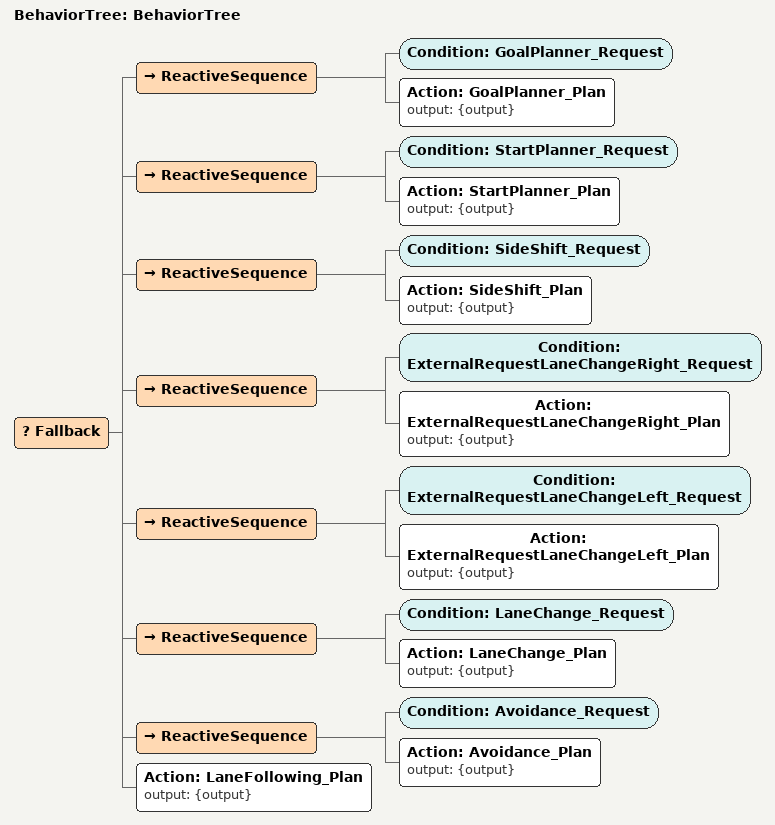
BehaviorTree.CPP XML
<?xml version="1.0"?>
<root main_tree_to_execute="BehaviorTree">
    <BehaviorTree ID="BehaviorTree">
        <Fallback>
            <ReactiveSequence>
                <Condition ID="GoalPlanner_Request"/>
                <Action ID="GoalPlanner_Plan" output="{output}"/>
            </ReactiveSequence>
            <ReactiveSequence>
                <Condition ID="StartPlanner_Request"/>
                <Action ID="StartPlanner_Plan" output="{output}"/>
            </ReactiveSequence>
            <ReactiveSequence>
                <Condition ID="SideShift_Request"/>
                <Action ID="SideShift_Plan" output="{output}"/>
            </ReactiveSequence>
            <ReactiveSequence>
                <Condition ID="ExternalRequestLaneChangeRight_Request"/>
                <Action ID="ExternalRequestLaneChangeRight_Plan" output="{output}"/>
            </ReactiveSequence>
            <ReactiveSequence>
                <Condition ID="ExternalRequestLaneChangeLeft_Request"/>
                <Action ID="ExternalRequestLaneChangeLeft_Plan" output="{output}"/>
            </ReactiveSequence>
            <ReactiveSequence>
                <Condition ID="LaneChange_Request"/>
                <Action ID="LaneChange_Plan" output="{output}"/>
            </ReactiveSequence>
            <ReactiveSequence>
                <Condition ID="Avoidance_Request"/>
                <Action ID="Avoidance_Plan" output="{output}"/>
            </ReactiveSequence>
            <Action ID="LaneFollowing_Plan" output="{output}"/>
        </Fallback>
    </BehaviorTree>
</root>
